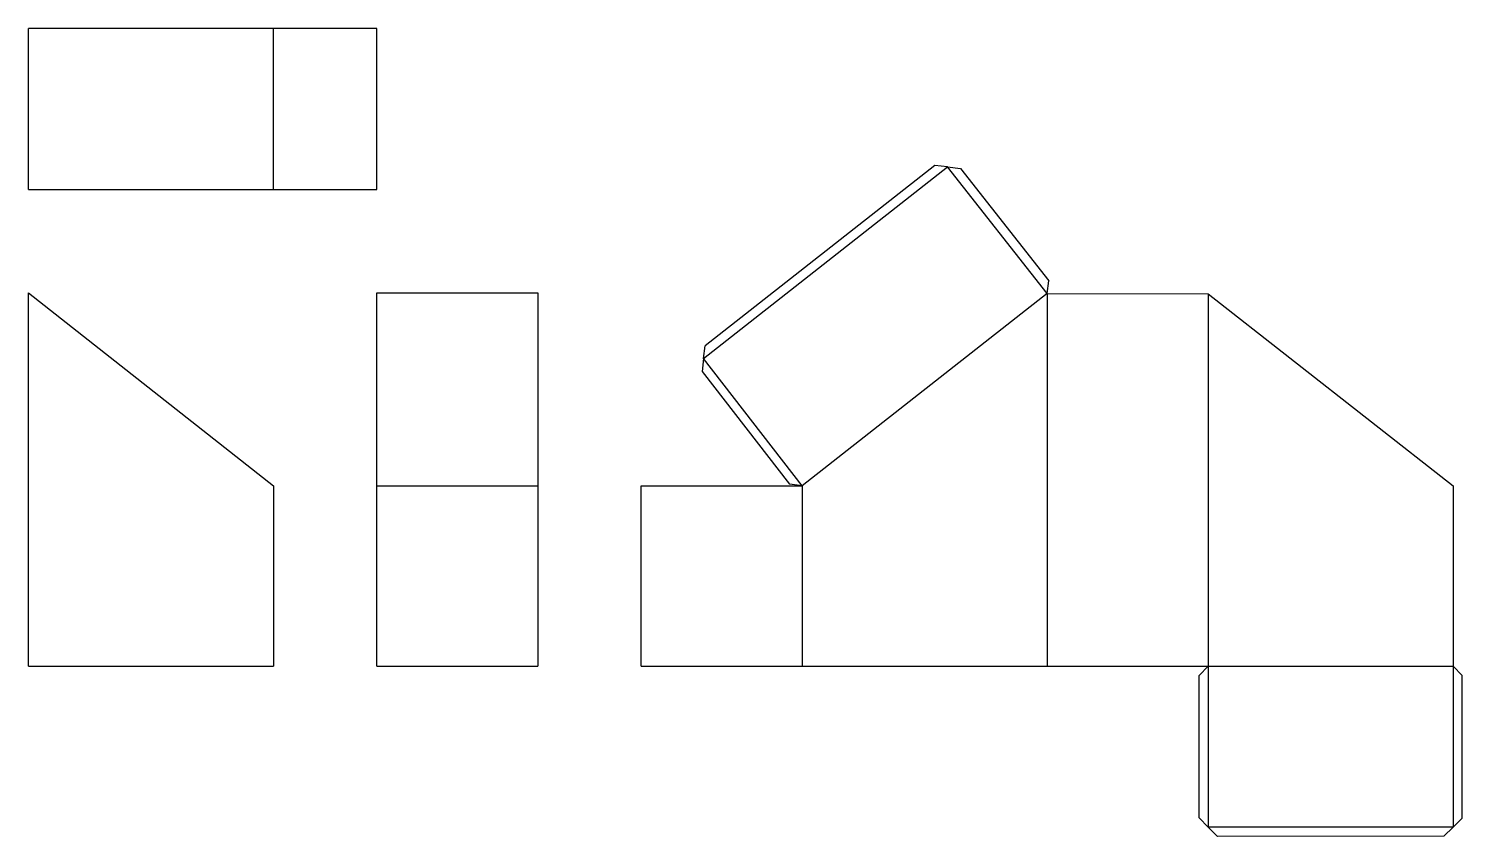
# Model space of a CAD drawing. Header units: inches. Extents: x 250 to 263.9, y 248.4 to 256.3.
import ezdxf

# ---------------------------------------------------------------- set-up
doc = ezdxf.new("R2010")
doc.units = ezdxf.units.IN
doc.linetypes.add('HIDDEN', pattern=[9.525, 6.35, -3.175])

msp = doc.modelspace()

# ---------------------------------------------------------------- linework, layer by layer
for p, q in [((249.989, 254.721), (249.989, 256.284)), ((252.364, 256.284), (249.989, 256.284)), ((252.364, 254.721), (252.364, 256.284)), ((253.364, 256.284), (252.364, 256.284)), ((253.364, 254.721), (253.364, 256.284)), ((258.776, 254.956), (256.549, 253.205)), ((258.9, 254.941), (258.776, 254.956)), ((256.534, 253.081), (258.9, 254.941)), ((259.866, 253.713), (258.9, 254.941)), ((258.9, 254.941), (259.024, 254.927)), ((259.024, 254.927), (259.881, 253.837)), ((249.989, 254.721), (252.364, 254.721)), ((252.364, 254.721), (253.364, 254.721)), ((249.989, 250.096), (249.989, 253.721)), ((249.989, 253.721), (252.364, 251.846)), ((253.364, 251.846), (253.364, 253.721)), ((253.364, 253.721), (254.927, 253.721)), ((254.927, 253.721), (254.927, 251.846)), ((259.866, 253.713), (257.491, 251.846)), ((259.866, 253.713), (259.881, 253.837)), ((259.866, 253.713), (261.428, 253.709)), ((259.866, 253.713), (259.866, 250.096)), ((261.428, 253.709), (261.428, 250.096)), ((261.428, 253.709), (263.802, 251.846)), ((256.534, 253.081), (256.549, 253.205)), ((256.534, 253.081), (256.52, 252.957)), ((257.491, 251.846), (256.534, 253.081)), ((256.52, 252.957), (257.367, 251.861)), ((252.364, 251.846), (252.364, 250.096)), ((253.364, 250.096), (253.364, 251.846)), ((253.364, 251.846), (254.927, 251.846)), ((254.927, 251.846), (254.927, 250.096)), ((255.927, 250.096), (255.927, 251.846)), ((255.927, 251.846), (257.491, 251.846)), ((257.491, 251.846), (257.367, 251.861)), ((257.491, 251.846), (257.491, 250.096)), ((249.989, 250.096), (252.364, 250.096)), ((253.364, 250.096), (254.927, 250.096)), ((255.927, 250.096), (261.428, 250.096)), ((261.428, 250.096), (261.34, 250.007)), ((261.428, 250.096), (263.802, 250.096)), ((261.428, 250.096), (261.428, 248.534)), ((263.802, 250.096), (263.802, 248.534)), ((263.802, 250.096), (263.89, 250.007)), ((261.34, 248.623), (261.34, 250.007)), ((263.891, 248.621), (263.89, 250.007)), ((261.428, 248.534), (261.34, 248.623)), ((263.802, 248.534), (263.891, 248.621)), ((263.802, 248.534), (261.428, 248.534)), ((261.428, 248.534), (261.516, 248.444)), ((263.713, 248.446), (261.516, 248.444)), ((263.802, 248.534), (263.713, 248.446))]:
    msp.add_line(p, q)
at = {"linetype": 'HIDDEN'}
msp.add_line((263.802, 251.846), (263.802, 250.096), dxfattribs=at)

doc.saveas('drawing.dxf')
